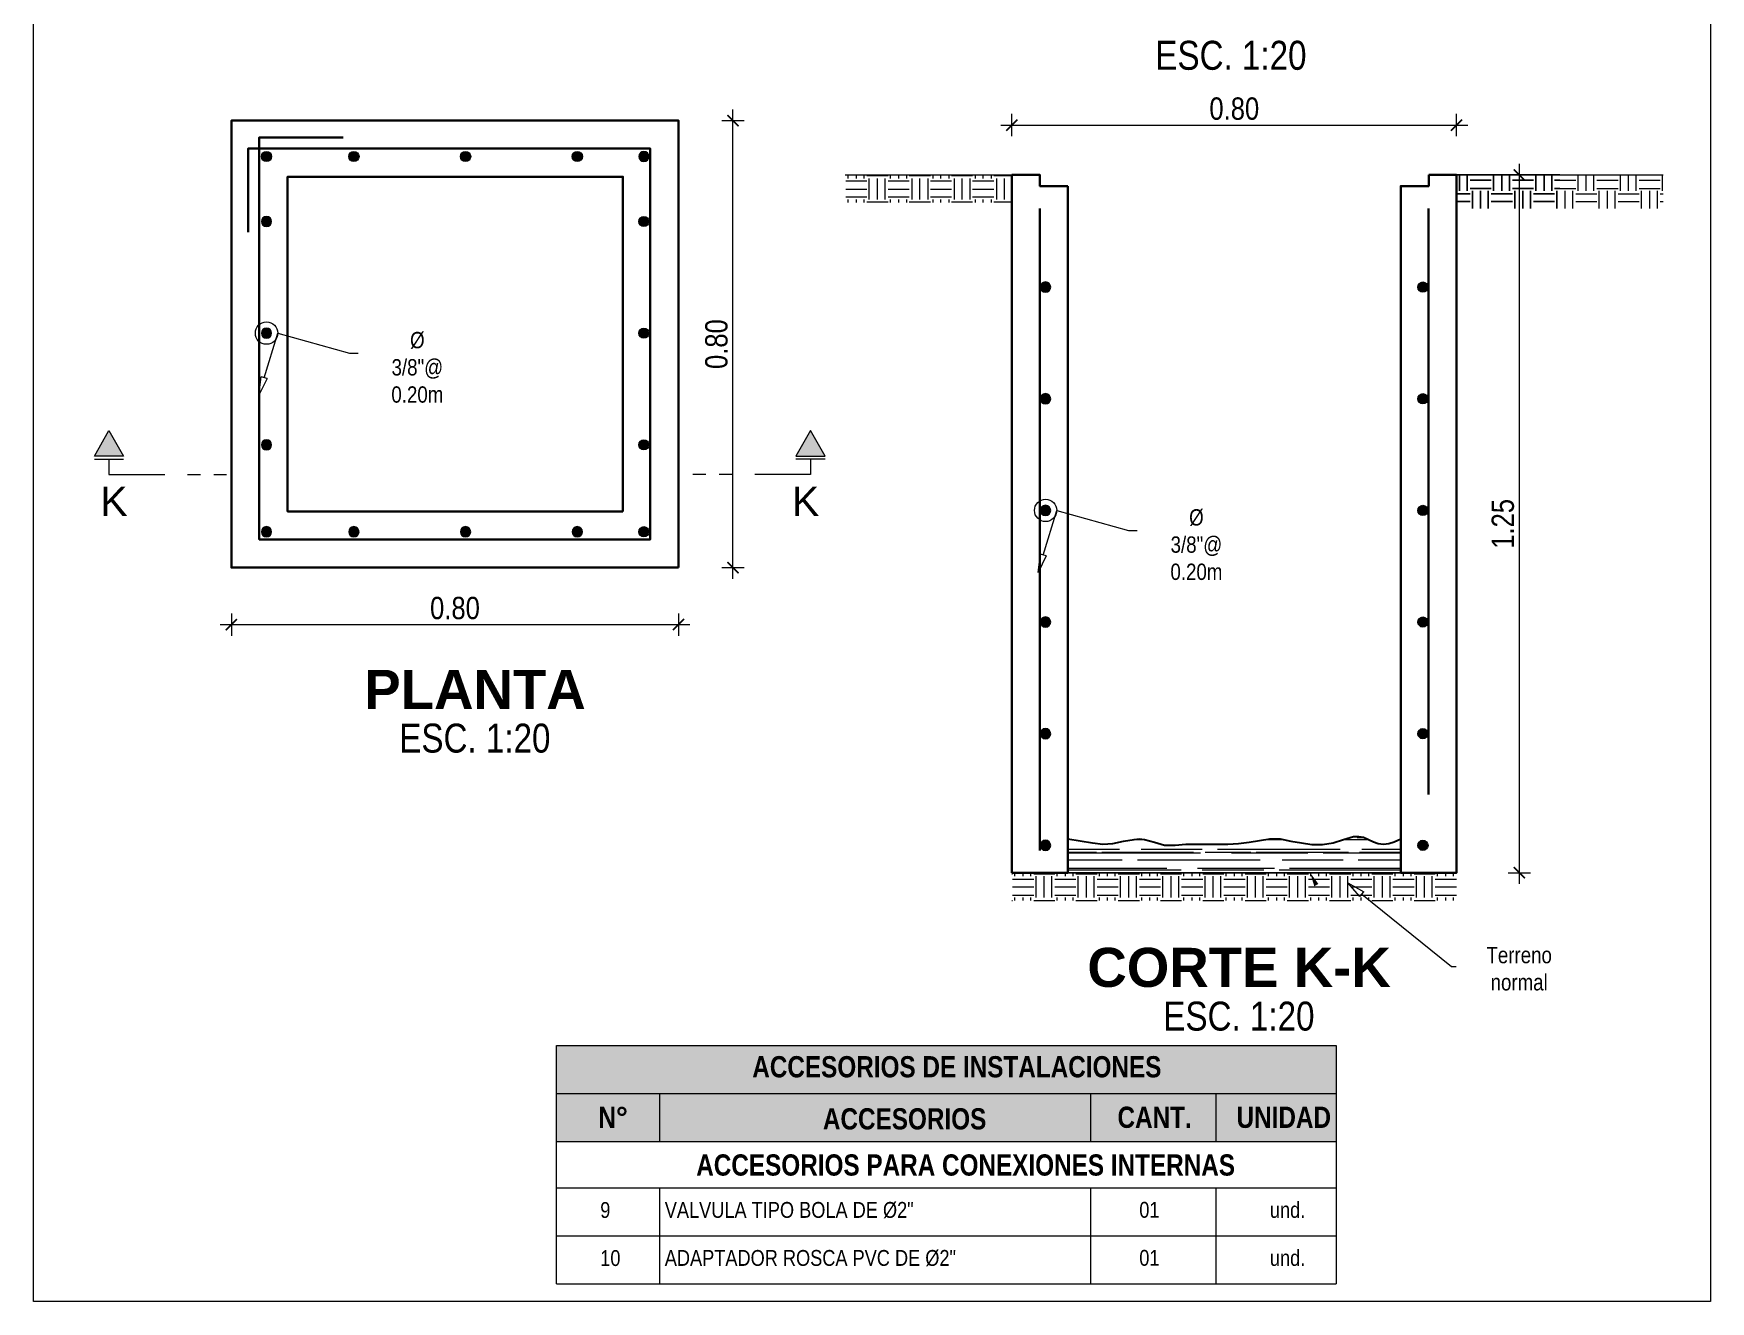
# Model space of a CAD drawing. Header units: metres. Extents: x 0 to 1843, y 1434 to 1492.
# Drawn here: x 1821.078 to 1824.081, y 1439.88 to 1442.151 of the extents above; entities that cross this region are included whole.
import ezdxf
from ezdxf import colors
from ezdxf.entities.mleader import LeaderData, LeaderLine
from ezdxf.enums import TextEntityAlignment as Align
from ezdxf.math import Vec2, Vec3

# ---------------------------------------------------------------- set-up
doc = ezdxf.new("R2010")
doc.units = ezdxf.units.M
doc.header["$LTSCALE"] = 0.005
doc.linetypes.add('ACAD_ISO04W100', pattern=[30.5, 24, -3, 0.5, -3])
for name, color, linetype, lineweight in [('-Acero', 152, 'Continuous', 9), ('-Acero techos', 252, 'Continuous', 13), ('-Acotado', 251, 'Continuous', 5), ('-Eje', 1, 'ACAD_ISO04W100', 9), ('-Textos', 7, 'Continuous', 20)]:
    doc.layers.add(name, color=color, linetype=linetype, lineweight=lineweight)
for name, color, linetype in [('A_50_CotasExter', 7, 'Continuous'), ('G-TEXTOS-TITULOS', 4, 'Continuous'), ('PDF_Fierro', 5, 'Continuous')]:
    doc.layers.add(name, color=color, linetype=linetype)
for name, color, linetype, true_color in [('PDF2_Geometry', 9, 'Continuous', 0x808080), ('PDF2_Solid Fills', 7, 'Continuous', 0xa500dd), ('PDF_Muro secundario', 7, 'Continuous', 0x545454)]:
    doc.layers.add(name, color=color, linetype=linetype, true_color=true_color)
doc.styles.add('-Arial', font='arial.ttf')
doc.styles.add('-Arial Narrow', font='ARIALN.TTF')
doc.styles.add('25-TITULO', font='arialbd.ttf', dxfattribs={"height": 0.1})
doc.dimstyles.new('Esc 1_20n', dxfattribs={"dimscale": 0.02, "dimtxt": 2, "dimasz": 1, "dimexe": 1, "dimexo": 1, "dimgap": 0.45, "dimtad": 1, "dimtoh": 1, "dimzin": 3, "dimdsep": 46, "dimtxsty": '-Arial Narrow', "dimblk": 'ARCHTICK', "dimcen": 1, "dimdle": 1, "dimclrd": 7, "dimclre": 7, "dimclrt": 7, "dimadec": 0, "dimazin": 0, "dimtfac": 1, "dimtix": 1, "dimtmove": 1, "dimatfit": 2, "dimldrblk": 'ARCHTICK', "dimfxl": 1, "dimfxlon": 1, "dimtolj": 2, "dimlwd": 5, "dimlwe": 5, "dimarcsym": 0})

# ---------------------------------------------------------------- blocks, each defined once
blk = doc.blocks.new('_ClosedBlank')
at = {"color": 0, "linetype": 'ByBlock', "lineweight": -2}
for p, q in [((-1, 0.167), (0, 0)), ((-1, 0.167), (-1, -0.167)), ((0, 0), (-1, -0.167))]:
    blk.add_line(p, q, dxfattribs=at)
blk = doc.blocks.new('wewwer')
at = {"layer": '-Acero'}
blk.add_hatch(color=256, dxfattribs=at).paths.add_polyline_path([(-0.0092, 0, -1), (0.0092, 0, -1)])
blk.add_circle((0, 0), 0.00915, dxfattribs=at)
blk = doc.blocks.new('_ArchTick')
at = {"color": 0, "linetype": 'ByBlock', "const_width": 0.15}
blk.add_lwpolyline([(-0.5, -0.5), (0.5, 0.5)], dxfattribs=at)
blk = doc.blocks.new('*D319')
at = {"layer": 'A_50_CotasExter', "color": 7, "lineweight": 5, "ltscale": 0.005, "transparency": 16777216}
for p, q in [((1821.4325, 1441.1127), (1821.4325, 1441.0727)), ((1822.2332, 1441.1127), (1822.2332, 1441.0727)), ((1821.4125, 1441.0927), (1822.2532, 1441.0927))]:
    blk.add_line(p, q, dxfattribs=at)
at = {"layer": 'Defpoints', "color": 0, "ltscale": 0.005, "transparency": 16777216}
for p in [(1821.4325, 1441.1947), (1822.2332, 1441.1947), (1822.2332, 1441.0927)]:
    blk.add_point(p, dxfattribs=at)
at = {"layer": 'A_50_CotasExter', "color": 7, "lineweight": 5, "ltscale": 0.005, "transparency": 16777216, "xscale": 0.02, "yscale": 0.02, "zscale": 0.02, "rotation": 180}
blk.add_blockref('_ArchTick', (1821.4325, 1441.0927), dxfattribs=at)
at = {"layer": 'A_50_CotasExter', "color": 7, "lineweight": 5, "ltscale": 0.005, "transparency": 16777216, "xscale": 0.02, "yscale": 0.02, "zscale": 0.02}
blk.add_blockref('_ArchTick', (1822.2332, 1441.0927), dxfattribs=at)
at = {"layer": 'A_50_CotasExter', "color": 7, "ltscale": 0.005, "transparency": 16777216, "insert": (1821.8329, 1441.1221), "char_height": 0.04, "attachment_point": 5, "style": '-Arial Narrow'}
blk.add_mtext('\\A2;0.80', dxfattribs=at)
blk = doc.blocks.new('*D320')
at = {"layer": 'A_50_CotasExter', "color": 7, "lineweight": 5, "ltscale": 0.005, "transparency": 16777216}
for p, q in [((1822.3306, 1441.1747), (1822.3306, 1442.0154)), ((1822.3106, 1441.9954), (1822.3506, 1441.9954)), ((1822.3106, 1441.1947), (1822.3506, 1441.1947))]:
    blk.add_line(p, q, dxfattribs=at)
at = {"layer": 'Defpoints', "color": 0, "ltscale": 0.005, "transparency": 16777216}
for p in [(1822.2332, 1441.9954), (1822.3306, 1441.9954), (1822.2332, 1441.1947)]:
    blk.add_point(p, dxfattribs=at)
at = {"layer": 'A_50_CotasExter', "color": 7, "lineweight": 5, "ltscale": 0.005, "transparency": 16777216, "xscale": 0.02, "yscale": 0.02, "zscale": 0.02}
for p, rotation in [((1822.3306, 1441.9954), 90), ((1822.3306, 1441.1947), 270)]:
    blk.add_blockref('_ArchTick', p, dxfattribs=dict(at, rotation=rotation))
at = {"layer": 'A_50_CotasExter', "color": 7, "ltscale": 0.005, "transparency": 16777216, "insert": (1822.3012, 1441.5951), "char_height": 0.04, "attachment_point": 5, "rotation": 90, "style": '-Arial Narrow'}
blk.add_mtext('\\A2;0.80', dxfattribs=at)
blk = doc.blocks.new('*D321')
at = {"layer": 'A_50_CotasExter', "color": 7, "lineweight": 5, "ltscale": 0.005, "transparency": 16777216}
for p, q in [((1822.8302, 1441.9673), (1822.8302, 1442.0073)), ((1823.6263, 1441.9673), (1823.6263, 1442.0073)), ((1822.8102, 1441.9873), (1823.6463, 1441.9873))]:
    blk.add_line(p, q, dxfattribs=at)
at = {"layer": 'Defpoints', "color": 0, "ltscale": 0.005, "transparency": 16777216}
for p in [(1823.6263, 1441.9873), (1822.8302, 1441.8981), (1823.6263, 1441.8981)]:
    blk.add_point(p, dxfattribs=at)
at = {"layer": 'A_50_CotasExter', "color": 7, "lineweight": 5, "ltscale": 0.005, "transparency": 16777216, "xscale": 0.02, "yscale": 0.02, "zscale": 0.02, "rotation": 180}
blk.add_blockref('_ArchTick', (1822.8302, 1441.9873), dxfattribs=at)
at = {"layer": 'A_50_CotasExter', "color": 7, "lineweight": 5, "ltscale": 0.005, "transparency": 16777216, "xscale": 0.02, "yscale": 0.02, "zscale": 0.02}
blk.add_blockref('_ArchTick', (1823.6263, 1441.9873), dxfattribs=at)
at = {"layer": 'A_50_CotasExter', "color": 7, "ltscale": 0.005, "transparency": 16777216, "insert": (1823.2283, 1442.0167), "char_height": 0.04, "attachment_point": 5, "style": '-Arial Narrow'}
blk.add_mtext('\\A2;0.80', dxfattribs=at)
blk = doc.blocks.new('*D322')
at = {"layer": 'A_50_CotasExter', "color": 7, "lineweight": 5, "ltscale": 0.005, "transparency": 16777216}
for p, q in [((1823.7387, 1440.6281), (1823.7387, 1441.9181)), ((1823.7187, 1441.8981), (1823.7587, 1441.8981)), ((1823.7187, 1440.6481), (1823.7587, 1440.6481))]:
    blk.add_line(p, q, dxfattribs=at)
at = {"layer": 'Defpoints', "color": 0, "ltscale": 0.005, "transparency": 16777216}
for p in [(1823.6263, 1441.8981), (1823.7387, 1441.8981), (1823.6263, 1440.6481)]:
    blk.add_point(p, dxfattribs=at)
at = {"layer": 'A_50_CotasExter', "color": 7, "lineweight": 5, "ltscale": 0.005, "transparency": 16777216, "xscale": 0.02, "yscale": 0.02, "zscale": 0.02}
for p, rotation in [((1823.7387, 1441.8981), 90), ((1823.7387, 1440.6481), 270)]:
    blk.add_blockref('_ArchTick', p, dxfattribs=dict(at, rotation=rotation))
at = {"layer": 'A_50_CotasExter', "color": 7, "ltscale": 0.005, "transparency": 16777216, "insert": (1823.7093, 1441.2731), "char_height": 0.04, "attachment_point": 5, "rotation": 90, "style": '-Arial Narrow'}
blk.add_mtext('\\A2;1.25', dxfattribs=at)
blk = doc.blocks.new('Corte Vertical 1_1000')
at = {"layer": '-Eje'}
blk.add_hatch(color=256, dxfattribs=at).paths.add_polyline_path([(13.34, -3.56), (9.86, -1.57), (9.86, -5.55)])
for p, q in [((9.44, -1.57), (9.44, -5.55)), ((9.44, -3.56), (7.34, -3.56))]:
    blk.add_line(p, q, dxfattribs=at)
blk.add_lwpolyline([(13.34, -3.56), (9.86, -5.55), (9.86, -1.57)], close=True, dxfattribs=at)
for points in [[(7.34, -3.56), (7.34, -16.05)], [(7.34, -14.25), (7.34, -16)], [(7.34, -17.81), (7.34, -19.56)]]:
    blk.add_lwpolyline(points, dxfattribs=at)
at = {"layer": '-Eje', "style": '-Arial'}
blk.add_attdef('A', text='', height=4, dxfattribs=at).set_placement((3.71, -4.24), align=Align.MIDDLE)

msp = doc.modelspace()

# ---------------------------------------------------------------- hatches: boundary and pattern name
at = {"layer": '-Textos'}
h = msp.add_hatch(color=144, dxfattribs=at)
h.dxf.hatch_style = 1
h.paths.add_polyline_path([(1823.41048, 1440.16685), (1823.41048, 1440.33892), (1822.01453, 1440.33892), (1822.01453, 1440.16685)])

# ---------------------------------------------------------------- linework, layer by layer
at = {"layer": '-Acero techos', "color": 18, "ltscale": 0.005, "true_color": 0x000000}
msp.add_lwpolyline([(1821.07833, 1444.44203), (1824.08088, 1444.44203), (1824.08088, 1439.88018), (1821.07833, 1439.88018)], close=True, dxfattribs=at)
at = {"layer": '-Acotado'}
for centre in [(1821.49552, 1441.61478), (1822.89046, 1441.29723)]:
    msp.add_circle(centre, 0.02, dxfattribs=at)
at = {"layer": '-Textos'}
for p, q in [((1822.01453, 1440.08364), (1822.01453, 1440.33892)), ((1822.01453, 1440.33892), (1823.41048, 1440.33892)), ((1823.41048, 1440.33892), (1823.41048, 1440.08364)), ((1822.01453, 1440.25289), (1823.41048, 1440.25289)), ((1822.19996, 1440.16685), (1822.19996, 1440.25289)), ((1822.97108, 1440.25289), (1822.97108, 1440.16685)), ((1823.19506, 1440.25289), (1823.19506, 1440.16685)), ((1822.01453, 1440.16685), (1823.41048, 1440.16685)), ((1822.01453, 1440.08364), (1823.41048, 1440.08364)), ((1822.01453, 1439.91157), (1822.01453, 1440.08364)), ((1822.19996, 1439.91157), (1822.19996, 1440.08364)), ((1822.97108, 1440.08364), (1822.97108, 1439.91157)), ((1823.19506, 1440.08364), (1823.19506, 1439.91157)), ((1823.41048, 1440.08364), (1823.41048, 1439.91157)), ((1822.01453, 1439.99761), (1823.41048, 1439.99761)), ((1822.01453, 1439.91157), (1823.41048, 1439.91157))]:
    msp.add_line(p, q, dxfattribs=at)
at = {"layer": 'PDF2_Geometry', "color": 34, "lineweight": 5, "true_color": 0x954a00}
for points in [[(1822.53174, 1441.89808), (1822.83023, 1441.89808)], [(1823.81132, 1441.89808), (1823.62633, 1441.89808), (1823.9963, 1441.89808)]]:
    msp.add_lwpolyline(points, dxfattribs=at)
at = {"layer": 'PDF2_Geometry', "lineweight": 5}
for points in [[(1822.53279, 1441.88757), (1822.57062, 1441.88757)], [(1822.53699, 1441.89177), (1822.53699, 1441.89808)], [(1822.55171, 1441.89177), (1822.55171, 1441.89808)], [(1822.56537, 1441.89177), (1822.56537, 1441.89808)], [(1822.57062, 1441.89703), (1822.60846, 1441.89703)], [(1822.57483, 1441.85393), (1822.57483, 1441.89177)], [(1822.58954, 1441.85393), (1822.58954, 1441.89177)], [(1822.60321, 1441.85393), (1822.60321, 1441.89177)], [(1822.60846, 1441.88757), (1822.6463, 1441.88757)], [(1822.61267, 1441.89177), (1822.61267, 1441.89808)], [(1822.62738, 1441.89177), (1822.62738, 1441.89808)], [(1822.6421, 1441.89177), (1822.6421, 1441.89808)], [(1822.6463, 1441.89703), (1822.68414, 1441.89703)], [(1822.65156, 1441.85393), (1822.65156, 1441.89177)], [(1822.66522, 1441.85393), (1822.66522, 1441.89177)], [(1822.67993, 1441.85393), (1822.67993, 1441.89177)], [(1822.68414, 1441.88757), (1822.72198, 1441.88757)], [(1822.68939, 1441.89177), (1822.68939, 1441.89808)], [(1822.70306, 1441.89177), (1822.70306, 1441.89808)], [(1822.71777, 1441.89177), (1822.71777, 1441.89808)], [(1822.72198, 1441.89703), (1822.75981, 1441.89703)], [(1822.72723, 1441.85393), (1822.72723, 1441.89177)], [(1822.74089, 1441.85393), (1822.74089, 1441.89177)], [(1822.75561, 1441.85393), (1822.75561, 1441.89177)], [(1822.75981, 1441.88757), (1822.79765, 1441.88757)], [(1822.76507, 1441.89177), (1822.76507, 1441.89808)], [(1822.77873, 1441.89177), (1822.77873, 1441.89808)], [(1822.79345, 1441.89177), (1822.79345, 1441.89808)], [(1822.79765, 1441.89703), (1822.83023, 1441.89703)], [(1822.80291, 1441.85393), (1822.80291, 1441.89177)], [(1822.81657, 1441.85393), (1822.81657, 1441.89177)], [(1823.81132, 1441.88862), (1823.80186, 1441.88862), (1823.83969, 1441.88862)], [(1823.8439, 1441.8697), (1823.8439, 1441.89808)], [(1823.85861, 1441.8697), (1823.85861, 1441.89808)], [(1823.87228, 1441.8697), (1823.87228, 1441.89808)], [(1823.87753, 1441.88862), (1823.91537, 1441.88862)], [(1823.91957, 1441.8697), (1823.91957, 1441.89808)], [(1823.93429, 1441.8697), (1823.93429, 1441.89808)], [(1823.94795, 1441.8697), (1823.94795, 1441.89808)], [(1823.95321, 1441.88862), (1823.99105, 1441.88862)], [(1823.99525, 1441.8697), (1823.99525, 1441.89808)], [(1822.53279, 1441.87285), (1822.57062, 1441.87285)], [(1822.53279, 1441.85919), (1822.57062, 1441.85919)], [(1822.60846, 1441.87285), (1822.6463, 1441.87285)], [(1822.60846, 1441.85919), (1822.6463, 1441.85919)], [(1822.68414, 1441.87285), (1822.72198, 1441.87285)], [(1822.68414, 1441.85919), (1822.72198, 1441.85919)], [(1822.75981, 1441.87285), (1822.79765, 1441.87285)], [(1822.75981, 1441.85919), (1822.79765, 1441.85919)], [(1823.81132, 1441.8739), (1823.80186, 1441.8739), (1823.83969, 1441.8739)], [(1823.82077, 1441.83817), (1823.82077, 1441.8697)], [(1823.83444, 1441.83817), (1823.83444, 1441.8697)], [(1823.83969, 1441.86444), (1823.87753, 1441.86444)], [(1823.87753, 1441.8739), (1823.91537, 1441.8739)], [(1823.88174, 1441.83817), (1823.88174, 1441.8697)], [(1823.89645, 1441.83817), (1823.89645, 1441.8697)], [(1823.91011, 1441.83817), (1823.91011, 1441.8697)], [(1823.91537, 1441.86444), (1823.95321, 1441.86444)], [(1823.95321, 1441.8739), (1823.99105, 1441.8739)], [(1823.95741, 1441.83817), (1823.95741, 1441.8697)], [(1823.97213, 1441.83817), (1823.97213, 1441.8697)], [(1823.98579, 1441.83817), (1823.98579, 1441.8697)], [(1823.99105, 1441.86444), (1823.9963, 1441.86444)], [(1822.53699, 1441.84868), (1822.53699, 1441.85393)], [(1822.55171, 1441.84868), (1822.55171, 1441.85393)], [(1822.56537, 1441.84868), (1822.56537, 1441.85393)], [(1822.57062, 1441.84973), (1822.60846, 1441.84973)], [(1822.61267, 1441.84868), (1822.61267, 1441.85393)], [(1822.62738, 1441.84868), (1822.62738, 1441.85393)], [(1822.6421, 1441.84868), (1822.6421, 1441.85393)], [(1822.6463, 1441.84973), (1822.68414, 1441.84973)], [(1822.68939, 1441.84868), (1822.68939, 1441.85393)], [(1822.70306, 1441.84868), (1822.70306, 1441.85393)], [(1822.71777, 1441.84868), (1822.71777, 1441.85393)], [(1822.72198, 1441.84973), (1822.75981, 1441.84973)], [(1822.76507, 1441.84868), (1822.76507, 1441.85393)], [(1822.77873, 1441.84868), (1822.77873, 1441.85393)], [(1822.79345, 1441.84868), (1822.79345, 1441.85393)], [(1822.79765, 1441.84973), (1822.83023, 1441.84973)], [(1823.83969, 1441.85078), (1823.87753, 1441.85078)], [(1823.91537, 1441.85078), (1823.95321, 1441.85078)], [(1823.99105, 1441.85078), (1823.9963, 1441.85078)], [(1822.83023, 1440.64597), (1822.83129, 1440.64597)], [(1822.83129, 1440.63652), (1822.86912, 1440.63652)], [(1822.83549, 1440.64177), (1822.83549, 1440.64808)], [(1822.8502, 1440.64177), (1822.8502, 1440.64808)], [(1822.86387, 1440.64177), (1822.86387, 1440.64808)], [(1822.86912, 1440.64597), (1822.90696, 1440.64597)], [(1822.87333, 1440.60393), (1822.87333, 1440.64177)], [(1822.88804, 1440.60393), (1822.88804, 1440.64177)], [(1822.90171, 1440.60393), (1822.90171, 1440.64177)], [(1822.90696, 1440.63652), (1822.9448, 1440.63652)], [(1822.91117, 1440.64177), (1822.91117, 1440.64808)], [(1822.92588, 1440.64177), (1822.92588, 1440.64808)], [(1822.93954, 1440.64177), (1822.93954, 1440.64808)], [(1822.9448, 1440.64597), (1822.98264, 1440.64597)], [(1822.949, 1440.60393), (1822.949, 1440.64177)], [(1822.96372, 1440.60393), (1822.96372, 1440.64177)], [(1822.97738, 1440.60393), (1822.97738, 1440.64177)], [(1822.98264, 1440.63652), (1823.02047, 1440.63652)], [(1822.98684, 1440.64177), (1822.98684, 1440.64808)], [(1823.00156, 1440.64177), (1823.00156, 1440.64808)], [(1823.01522, 1440.64177), (1823.01522, 1440.64808)], [(1823.02047, 1440.64597), (1823.05831, 1440.64597)], [(1823.02468, 1440.60393), (1823.02468, 1440.64177)], [(1823.03939, 1440.60393), (1823.03939, 1440.64177)], [(1823.05306, 1440.60393), (1823.05306, 1440.64177)], [(1823.05831, 1440.63652), (1823.09615, 1440.63652)], [(1823.06252, 1440.64177), (1823.06252, 1440.64808)], [(1823.07723, 1440.64177), (1823.07723, 1440.64808)], [(1823.09089, 1440.64177), (1823.09089, 1440.64808)], [(1823.09615, 1440.64597), (1823.13399, 1440.64597)], [(1823.10035, 1440.60393), (1823.10035, 1440.64177)], [(1823.11507, 1440.60393), (1823.11507, 1440.64177)], [(1823.12873, 1440.60393), (1823.12873, 1440.64177)], [(1823.13399, 1440.63652), (1823.17183, 1440.63652)], [(1823.13819, 1440.64177), (1823.13819, 1440.64808)], [(1823.15291, 1440.64177), (1823.15291, 1440.64808)], [(1823.16657, 1440.64177), (1823.16657, 1440.64808)], [(1823.17183, 1440.64597), (1823.20966, 1440.64597)], [(1823.17603, 1440.60393), (1823.17603, 1440.64177)], [(1823.19074, 1440.60393), (1823.19074, 1440.64177)], [(1823.20441, 1440.60393), (1823.20441, 1440.64177)], [(1823.20966, 1440.63652), (1823.2475, 1440.63652)], [(1823.21387, 1440.64177), (1823.21387, 1440.64808)], [(1823.22858, 1440.64177), (1823.22858, 1440.64808)], [(1823.24225, 1440.64177), (1823.24225, 1440.64808)], [(1823.2475, 1440.64597), (1823.28534, 1440.64597)], [(1823.25171, 1440.60393), (1823.25171, 1440.64177)], [(1823.26642, 1440.60393), (1823.26642, 1440.64177)], [(1823.28008, 1440.60393), (1823.28008, 1440.64177)], [(1823.28534, 1440.63652), (1823.32318, 1440.63652)], [(1823.28954, 1440.64177), (1823.28954, 1440.64808)], [(1823.30426, 1440.64177), (1823.30426, 1440.64808)], [(1823.31792, 1440.64177), (1823.31792, 1440.64808)], [(1823.32318, 1440.64597), (1823.36102, 1440.64597)], [(1823.32738, 1440.60393), (1823.32738, 1440.64177)], [(1823.3421, 1440.60393), (1823.3421, 1440.64177)], [(1823.35576, 1440.60393), (1823.35576, 1440.64177)], [(1823.36102, 1440.63652), (1823.39885, 1440.63652)], [(1823.36522, 1440.64177), (1823.36522, 1440.64808)], [(1823.37993, 1440.64177), (1823.37993, 1440.64808)], [(1823.3936, 1440.64177), (1823.3936, 1440.64808)], [(1823.39885, 1440.64597), (1823.43669, 1440.64597)], [(1823.40306, 1440.60393), (1823.40306, 1440.64177)], [(1823.41777, 1440.60393), (1823.41777, 1440.64177)], [(1823.43144, 1440.60393), (1823.43144, 1440.64177)], [(1823.43669, 1440.63652), (1823.47453, 1440.63652)], [(1823.44089, 1440.64177), (1823.44089, 1440.64808)], [(1823.45561, 1440.64177), (1823.45561, 1440.64808)], [(1823.46927, 1440.64177), (1823.46927, 1440.64808)], [(1823.47453, 1440.64597), (1823.51237, 1440.64597)], [(1823.47873, 1440.60393), (1823.47873, 1440.64177)], [(1823.49345, 1440.60393), (1823.49345, 1440.64177)], [(1823.50711, 1440.60393), (1823.50711, 1440.64177)], [(1823.51237, 1440.63652), (1823.5502, 1440.63652)], [(1823.51657, 1440.64177), (1823.51657, 1440.64808)], [(1823.53129, 1440.64177), (1823.53129, 1440.64808)], [(1823.54495, 1440.64177), (1823.54495, 1440.64808)], [(1823.5502, 1440.64597), (1823.58804, 1440.64597)], [(1823.55441, 1440.60393), (1823.55441, 1440.64177)], [(1823.56912, 1440.60393), (1823.56912, 1440.64177)], [(1823.58279, 1440.60393), (1823.58279, 1440.64177)], [(1823.58804, 1440.63652), (1823.62588, 1440.63652)], [(1823.59225, 1440.64177), (1823.59225, 1440.64808)], [(1823.60696, 1440.64177), (1823.60696, 1440.64808)], [(1823.62062, 1440.64177), (1823.62062, 1440.64808)], [(1822.83023, 1440.59868), (1822.83129, 1440.59868)], [(1822.83129, 1440.62285), (1822.86912, 1440.62285)], [(1822.83129, 1440.60814), (1822.86912, 1440.60814)], [(1822.83549, 1440.59868), (1822.83549, 1440.60393)], [(1822.8502, 1440.59868), (1822.8502, 1440.60393)], [(1822.86387, 1440.59868), (1822.86387, 1440.60393)], [(1822.86912, 1440.59868), (1822.90696, 1440.59868)], [(1822.90696, 1440.62285), (1822.9448, 1440.62285)], [(1822.90696, 1440.60814), (1822.9448, 1440.60814)], [(1822.91117, 1440.59868), (1822.91117, 1440.60393)], [(1822.92588, 1440.59868), (1822.92588, 1440.60393)], [(1822.93954, 1440.59868), (1822.93954, 1440.60393)], [(1822.9448, 1440.59868), (1822.98264, 1440.59868)], [(1822.98264, 1440.62285), (1823.02047, 1440.62285)], [(1822.98264, 1440.60814), (1823.02047, 1440.60814)], [(1822.98684, 1440.59868), (1822.98684, 1440.60393)], [(1823.00156, 1440.59868), (1823.00156, 1440.60393)], [(1823.01522, 1440.59868), (1823.01522, 1440.60393)], [(1823.02047, 1440.59868), (1823.05831, 1440.59868)], [(1823.05831, 1440.62285), (1823.09615, 1440.62285)], [(1823.05831, 1440.60814), (1823.09615, 1440.60814)], [(1823.06252, 1440.59868), (1823.06252, 1440.60393)], [(1823.07723, 1440.59868), (1823.07723, 1440.60393)], [(1823.09089, 1440.59868), (1823.09089, 1440.60393)], [(1823.09615, 1440.59868), (1823.13399, 1440.59868)], [(1823.13399, 1440.62285), (1823.17183, 1440.62285)], [(1823.13399, 1440.60814), (1823.17183, 1440.60814)], [(1823.13819, 1440.59868), (1823.13819, 1440.60393)], [(1823.15291, 1440.59868), (1823.15291, 1440.60393)], [(1823.16657, 1440.59868), (1823.16657, 1440.60393)], [(1823.17183, 1440.59868), (1823.20966, 1440.59868)], [(1823.20966, 1440.62285), (1823.2475, 1440.62285)], [(1823.20966, 1440.60814), (1823.2475, 1440.60814)], [(1823.21387, 1440.59868), (1823.21387, 1440.60393)], [(1823.22858, 1440.59868), (1823.22858, 1440.60393)], [(1823.24225, 1440.59868), (1823.24225, 1440.60393)], [(1823.2475, 1440.59868), (1823.28534, 1440.59868)], [(1823.28534, 1440.62285), (1823.32318, 1440.62285)], [(1823.28534, 1440.60814), (1823.32318, 1440.60814)], [(1823.28954, 1440.59868), (1823.28954, 1440.60393)], [(1823.30426, 1440.59868), (1823.30426, 1440.60393)], [(1823.31792, 1440.59868), (1823.31792, 1440.60393)], [(1823.32318, 1440.59868), (1823.36102, 1440.59868)], [(1823.36102, 1440.62285), (1823.39885, 1440.62285)], [(1823.36102, 1440.60814), (1823.39885, 1440.60814)], [(1823.36522, 1440.59868), (1823.36522, 1440.60393)], [(1823.37993, 1440.59868), (1823.37993, 1440.60393)], [(1823.3936, 1440.59868), (1823.3936, 1440.60393)], [(1823.39885, 1440.59868), (1823.43669, 1440.59868)], [(1823.43669, 1440.62285), (1823.47453, 1440.62285)], [(1823.43669, 1440.60814), (1823.47453, 1440.60814)], [(1823.44089, 1440.59868), (1823.44089, 1440.60393)], [(1823.45561, 1440.59868), (1823.45561, 1440.60393)], [(1823.46927, 1440.59868), (1823.46927, 1440.60393)], [(1823.47453, 1440.59868), (1823.51237, 1440.59868)], [(1823.51237, 1440.62285), (1823.5502, 1440.62285)], [(1823.51237, 1440.60814), (1823.5502, 1440.60814)], [(1823.51657, 1440.59868), (1823.51657, 1440.60393)], [(1823.53129, 1440.59868), (1823.53129, 1440.60393)], [(1823.54495, 1440.59868), (1823.54495, 1440.60393)], [(1823.5502, 1440.59868), (1823.58804, 1440.59868)], [(1823.58804, 1440.62285), (1823.62588, 1440.62285)], [(1823.58804, 1440.60814), (1823.62588, 1440.60814)], [(1823.59225, 1440.59868), (1823.59225, 1440.60393)], [(1823.60696, 1440.59868), (1823.60696, 1440.60393)], [(1823.62062, 1440.59868), (1823.62062, 1440.60393)]]:
    msp.add_lwpolyline(points, dxfattribs=at)
for points in [[(1823.63159, 1441.89808), (1823.63159, 1441.8697)], [(1823.64525, 1441.89808), (1823.64525, 1441.8697)], [(1823.68834, 1441.88862), (1823.6505, 1441.88862)], [(1823.69255, 1441.89808), (1823.69255, 1441.8697)], [(1823.70726, 1441.89808), (1823.70726, 1441.8697)], [(1823.72093, 1441.89808), (1823.72093, 1441.8697)], [(1823.76402, 1441.88862), (1823.72618, 1441.88862)], [(1823.76822, 1441.89808), (1823.76822, 1441.8697)], [(1823.78294, 1441.89808), (1823.78294, 1441.8697)], [(1823.7966, 1441.89808), (1823.7966, 1441.8697)], [(1823.6505, 1441.86444), (1823.62633, 1441.86444)], [(1823.68834, 1441.8739), (1823.6505, 1441.8739)], [(1823.65471, 1441.8697), (1823.65471, 1441.83817)], [(1823.66942, 1441.8697), (1823.66942, 1441.83817)], [(1823.68309, 1441.8697), (1823.68309, 1441.83817)], [(1823.72618, 1441.86444), (1823.68834, 1441.86444)], [(1823.76402, 1441.8739), (1823.72618, 1441.8739)], [(1823.73038, 1441.8697), (1823.73038, 1441.83817)], [(1823.7451, 1441.8697), (1823.7451, 1441.83817)], [(1823.75876, 1441.8697), (1823.75876, 1441.83817)], [(1823.80186, 1441.86444), (1823.76402, 1441.86444)], [(1823.80606, 1441.8697), (1823.80606, 1441.83817)], [(1823.6505, 1441.85078), (1823.62633, 1441.85078)], [(1823.72618, 1441.85078), (1823.68834, 1441.85078)], [(1823.80186, 1441.85078), (1823.76402, 1441.85078)]]:
    msp.add_lwpolyline(points, close=True, dxfattribs=at)
at = {"layer": 'PDF2_Geometry', "color": 113, "lineweight": 25, "true_color": 0x6edda5}
msp.add_lwpolyline([(1822.93023, 1440.70901), (1822.97423, 1440.70168), (1822.99315, 1440.69958), (1823.01102, 1440.70063), (1823.02993, 1440.70483), (1823.04885, 1440.70799), (1823.05831, 1440.70904), (1823.06777, 1440.70799), (1823.08564, 1440.70273), (1823.10351, 1440.69748), (1823.12243, 1440.69748), (1823.14135, 1440.69958), (1823.17918, 1440.69958), (1823.21702, 1440.69958), (1823.23594, 1440.70063), (1823.25486, 1440.70273), (1823.29165, 1440.70904), (1823.31056, 1440.70904), (1823.32948, 1440.70483), (1823.3484, 1440.70168), (1823.36732, 1440.69853), (1823.38624, 1440.69853), (1823.40516, 1440.70168), (1823.42408, 1440.70799), (1823.44195, 1440.71324), (1823.45141, 1440.71324), (1823.45981, 1440.71219), (1823.47768, 1440.70378), (1823.48609, 1440.70063), (1823.49555, 1440.69958), (1823.50501, 1440.70063), (1823.51447, 1440.70378), (1823.52633, 1440.70867)], dxfattribs=at)
at = {"layer": 'PDF2_Geometry', "color": 113, "lineweight": 18, "true_color": 0x6edda5}
for points in [[(1822.93023, 1440.69012), (1823.02258, 1440.69012)], [(1823.04885, 1440.70799), (1823.06672, 1440.70799)], [(1823.06147, 1440.69012), (1823.17077, 1440.69012)], [(1823.1981, 1440.69012), (1823.41777, 1440.69012)], [(1823.28219, 1440.70799), (1823.31372, 1440.70799)], [(1823.42513, 1440.70799), (1823.46717, 1440.70799)], [(1823.44825, 1440.71114), (1823.46192, 1440.71114)], [(1823.45666, 1440.69012), (1823.52633, 1440.69012)], [(1823.52603, 1440.70799), (1823.52633, 1440.70799)], [(1822.93023, 1440.68486), (1822.98159, 1440.68486)], [(1822.93023, 1440.68381), (1823.16762, 1440.68381)], [(1822.93023, 1440.6712), (1823.02783, 1440.6712)], [(1822.93023, 1440.65649), (1823.10771, 1440.65649)], [(1822.99105, 1440.68486), (1823.15501, 1440.68486)], [(1823.05516, 1440.6712), (1823.27483, 1440.6712)], [(1823.16237, 1440.65649), (1823.30005, 1440.65649)], [(1823.17603, 1440.68486), (1823.25801, 1440.68486)], [(1823.22333, 1440.68381), (1823.35996, 1440.68381)], [(1823.26747, 1440.68486), (1823.43249, 1440.68486)], [(1823.31372, 1440.6712), (1823.42303, 1440.6712)], [(1823.32738, 1440.65649), (1823.52633, 1440.65649)], [(1823.38729, 1440.68381), (1823.52633, 1440.68381)], [(1823.45035, 1440.6712), (1823.52633, 1440.6712)], [(1823.45246, 1440.68486), (1823.52633, 1440.68486)], [(1822.93023, 1440.65333), (1823.13294, 1440.65333)], [(1822.95531, 1440.64808), (1823.00891, 1440.64808)], [(1823.01837, 1440.64808), (1823.18339, 1440.64808)], [(1823.17077, 1440.65333), (1823.28114, 1440.65333)], [(1823.20336, 1440.64808), (1823.28534, 1440.64808)], [(1823.2948, 1440.64808), (1823.45981, 1440.64808)], [(1823.30846, 1440.65333), (1823.52633, 1440.65333)], [(1823.47978, 1440.64808), (1823.55126, 1440.64808)]]:
    msp.add_lwpolyline(points, dxfattribs=at)
at = {"layer": 'PDF2_Geometry', "color": 34, "lineweight": 5, "true_color": 0x954a00}
msp.add_lwpolyline([(1823.62633, 1440.64808), (1822.83023, 1440.64808)], close=True, dxfattribs=at)
at = {"layer": 'PDF2_Solid Fills', "color": 254, "true_color": 0xdbdbdb, "transparency": 33554559}
msp.add_solid([(1823.37153, 1440.6239), (1823.36417, 1440.64808), (1823.37888, 1440.62811)], dxfattribs=at)
at = {"layer": 'PDF_Fierro', "color": 175, "lineweight": 30, "true_color": 0x4554a5}
for points in [[(1821.46254, 1441.79539), (1821.46254, 1441.94539), (1822.18254, 1441.94539), (1822.18254, 1441.24539), (1821.48254, 1441.24539), (1821.48254, 1441.96539), (1821.63254, 1441.96539)], [(1822.88036, 1441.83811), (1822.88036, 1440.68808)], [(1823.57621, 1441.83811), (1823.57621, 1440.78808)]]:
    msp.add_lwpolyline(points, dxfattribs=at)
at = {"layer": 'PDF_Muro secundario', "color": 18, "lineweight": 30, "true_color": 0x000000}
for points in [[(1822.2332, 1441.19474), (1822.2332, 1441.99539), (1821.43254, 1441.99539), (1821.43254, 1441.19474)], [(1822.13365, 1441.29535), (1822.13365, 1441.89478), (1821.53316, 1441.89478), (1821.53316, 1441.29535)], [(1823.57633, 1441.89808), (1823.62633, 1441.89808), (1823.62633, 1440.64808), (1823.52633, 1440.64808), (1823.52633, 1441.87811), (1823.57633, 1441.87811)]]:
    msp.add_lwpolyline(points, close=True, dxfattribs=at)
for points in [[(1822.83023, 1441.48291), (1822.83023, 1441.89808), (1822.88023, 1441.89808), (1822.88023, 1441.87811), (1822.93023, 1441.87811)], [(1822.93023, 1441.87811), (1822.93023, 1440.64808), (1822.83023, 1440.64808), (1822.83023, 1441.48291)]]:
    msp.add_lwpolyline(points, dxfattribs=at)

# ---------------------------------------------------------------- block references
at = {"layer": '-Acero techos', "color": 18, "true_color": 0x000000}
for p in [(1821.49552, 1441.93114), (1821.65193, 1441.93114), (1821.85193, 1441.93114), (1822.05193, 1441.93114)]:
    msp.add_blockref('wewwer', p, dxfattribs=at)
at = {"layer": '-Acero techos', "color": 18, "true_color": 0x000000, "xscale": -1}
msp.add_blockref('wewwer', (1822.17128, 1441.93114), dxfattribs=at)
for p, rotation in [((1821.49552, 1441.81478), 270), ((1822.89046, 1441.69723), 180), ((1821.49552, 1441.61478), 270), ((1822.89046, 1441.49723), 180), ((1821.49552, 1441.41478), 270), ((1822.89046, 1441.29723), 180), ((1821.49552, 1441.25899), 180), ((1821.65193, 1441.25899), 180), ((1821.85193, 1441.25899), 180), ((1822.05193, 1441.25899), 180), ((1822.89046, 1441.09723), 180), ((1822.89046, 1440.89723), 180), ((1822.89046, 1440.69723), 180)]:
    msp.add_blockref('wewwer', p, dxfattribs=dict(at, rotation=rotation))
at = {"layer": '-Acero techos', "color": 18, "true_color": 0x000000}
for p, rotation in [((1822.17128, 1441.81478), 90.00000000000001), ((1823.5661, 1441.69723), 180), ((1822.17128, 1441.61478), 90.00000000000001), ((1823.5661, 1441.49723), 180), ((1822.17128, 1441.41478), 90.00000000000001), ((1823.5661, 1441.29723), 180), ((1822.17128, 1441.25899), 180), ((1823.5661, 1441.09723), 180), ((1823.5661, 1440.89723), 180), ((1823.5661, 1440.69723), 180)]:
    msp.add_blockref('wewwer', p, dxfattribs=dict(at, rotation=rotation))
at = {"layer": '-Eje'}
ref = msp.add_blockref('Corte Vertical 1_1000', (1821.16658, 1441.2647), dxfattribs=dict(at, xscale=0.01315928236170713, yscale=0.01315928236170713, zscale=0.01315928236170713, rotation=90))
ref.add_attrib('A', 'K', dxfattribs={"height": 0.05264, "style": '-Arial'}).set_placement((1821.22234, 1441.31356), align=Align.MIDDLE)
ref = msp.add_blockref('Corte Vertical 1_1000', (1822.51648, 1441.2647), dxfattribs=dict(at, xscale=-0.01315928236170713, yscale=0.01315928236170713, zscale=0.01315928236170713, rotation=270))
ref.add_attrib('A', 'K', dxfattribs={"height": 0.05264, "style": '-Arial'}).set_placement((1822.46071, 1441.31356), align=Align.MIDDLE)

# ---------------------------------------------------------------- texts
at = {"layer": '-Textos', "style": '-Arial Narrow'}
for p in [(1823.22228, 1442.11245), (1821.86853, 1440.88934), (1823.23658, 1440.39137)]:
    msp.add_text('ESC. 1:20', height=0.051855, dxfattribs=at).set_placement(p, align=Align.MIDDLE_CENTER)
for s, insert, char_height, width, attachment_point in [('\\pxqc;{\\fArial Narrow|b1|i0|c0|p34;ACCESORIOS DE INSTALACIONES}', (1822.73152, 1440.3004), 0.0379965, 0.7931695, 5), ('\\pxqc;{\\fArial Narrow|b1|i0|c0|p34;N°}', (1822.11609, 1440.20987), 0.0379965, 0.2882856, 5), ('\\pxqc;{\\fArial Narrow|b1|i0|c0|p34;ACCESORIOS}', (1822.63802, 1440.20707), 0.0379965, 0.2882856, 5), ('\\pxqc;{\\fArial Narrow|b1|i0|c0|p34;CANT.}', (1823.08566, 1440.20987), 0.0379965, 0.2882856, 5), ('\\pxqc;{\\fArial Narrow|b1|i0|c0|p34;UNIDAD}', (1823.31689, 1440.20987), 0.0379965, 0.2882856, 5), ('\\pxqc;{\\fArial Narrow|b1|i0|c0|p34;ACCESORIOS PARA CONEXIONES INTERNAS}', (1822.74726, 1440.1244), 0.0379965, 1.1024001, 5), ('9', (1822.09305, 1440.05822), 0.02841, 0.0633275, 1), ('VALVULA TIPO BOLA DE {\\A1;Ø2"}', (1822.20859, 1440.05841), 0.0284086, 0.5964527, 1), ('01', (1823.05821, 1440.05858), 0.028409, 0.036041, 1), ('und.', (1823.29204, 1440.05841), 0.028409, 0.036041, 1), ('10', (1822.09305, 1439.97219), 0.028409, 0.0633275, 1), ('ADAPTADOR ROSCA PVC DE {\\A1;Ø2"}', (1822.20859, 1439.97238), 0.0284086, 0.5964527, 1), ('01', (1823.05821, 1439.97255), 0.028409, 0.036041, 1), ('und.', (1823.29204, 1439.97238), 0.028409, 0.036041, 1)]:
    msp.add_mtext(s, dxfattribs=dict(at, insert=insert, char_height=char_height, width=width, attachment_point=attachment_point))
at = {"layer": 'G-TEXTOS-TITULOS', "color": 219, "true_color": 0x642165, "style": '25-TITULO'}
for s, p in [('PLANTA', (1821.86878, 1440.97663)), ('CORTE K-K', (1823.23682, 1440.47866))]:
    msp.add_text(s, height=0.07, dxfattribs=at).set_placement(p, align=Align.MIDDLE_CENTER)

# ---------------------------------------------------------------- dimensions: what is measured, and where the dimension line sits
at = {"layer": 'A_50_CotasExter', "color": 18, "ltscale": 0.005, "true_color": 0x000000}
for p1, p2, distance, picture, middle in [((1822.83023, 1441.89808), (1823.62633, 1441.89808), 0.08924, '*D321', (1823.22828, 1442.01674)), ((1822.2332, 1441.19474), (1822.2332, 1441.99539), -0.0974, '*D320', (1822.30118, 1441.59506)), ((1823.62633, 1440.64808), (1823.62633, 1441.89808), -0.11238, '*D322', (1823.70929, 1441.27308)), ((1821.43254, 1441.19474), (1822.2332, 1441.19474), -0.10203, '*D319', (1821.83287, 1441.12212))]:
    dim = msp.add_aligned_dim(p1=p1, p2=p2, distance=distance, dimstyle='Esc 1_20n', dxfattribs=at)
    dim.commit()
    dim.dimension.update_dxf_attribs({"geometry": picture, "text_midpoint": middle})

# ---------------------------------------------------------------- leaders
at = {"layer": '-Acotado'}
ml = msp.add_multileader_mtext('Standard', dxfattribs=at)
ml.set_content('Ø 3/8"@ 0.20m', color=7, style='-Arial Narrow')
ml.set_leader_properties(color=7, linetype='Continuous', lineweight=0)
ml.set_arrow_properties(name='CLOSEDBLANK')
ml.build(insert=Vec2(0, 0))
ml.multileader.update_dxf_attribs({"has_dogleg": 0, "text_left_attachment_type": 6, "text_right_attachment_type": 6, "dogleg_length": 0, "arrow_head_size": 0.03248, "scale": 0.025})
ctx = ml.context
ctx.base_point, ctx.scale, ctx.char_height, ctx.arrow_head_size, ctx.landing_gap_size, ctx.plane_origin = Vec3(1821.64411, 1441.57906), 0.025, 0.0292329, 0.03248, 0.00812, Vec3(1821.84463, 1441.72115)
ctx.left_attachment, ctx.right_attachment, ctx.text_align_type = 6, 6, 1
notes = []
notes.append((ctx, [(1, (1, 1, 0), (1821.64411, 1441.57906), (1, 0), 0, [(1, [(1821.48195, 1441.50375), (1821.51552, 1441.61478)], 0, [])])]))
ctx.mtext.insert, ctx.mtext.width, ctx.mtext.alignment, ctx.mtext.flow_direction = Vec3(1821.76553, 1441.61689), 0.2958819, 2, 5
ml = msp.add_multileader_mtext('Standard', dxfattribs=at)
ml.set_content('Ø 3/8"@ 0.20m', color=7, style='-Arial Narrow')
ml.set_leader_properties(color=7, linetype='Continuous', lineweight=0)
ml.set_arrow_properties(name='CLOSEDBLANK')
ml.build(insert=Vec2(0, 0))
ml.multileader.update_dxf_attribs({"has_dogleg": 0, "text_left_attachment_type": 6, "text_right_attachment_type": 6, "dogleg_length": 0, "arrow_head_size": 0.03248, "scale": 0.025})
ctx = ml.context
ctx.base_point, ctx.scale, ctx.char_height, ctx.arrow_head_size, ctx.landing_gap_size, ctx.plane_origin = Vec3(1823.03905, 1441.26151), 0.025, 0.0292329, 0.03248, 0.00812, Vec3(1823.23957, 1441.4036)
ctx.left_attachment, ctx.right_attachment, ctx.text_align_type = 6, 6, 1
notes.append((ctx, [(1, (1, 1, 0), (1823.03905, 1441.26151), (1, 0), 0, [(1, [(1822.87689, 1441.1862), (1822.91046, 1441.29723)], 0, [])])]))
ctx.mtext.insert, ctx.mtext.width, ctx.mtext.alignment, ctx.mtext.flow_direction = Vec3(1823.16047, 1441.29934), 0.2958819, 2, 5
ml = msp.add_multileader_mtext('Standard', dxfattribs=at)
ml.set_content('Terreno normal', color=7, style='-Arial Narrow')
ml.set_leader_properties(color=7, linetype='Continuous', lineweight=0)
ml.set_arrow_properties(name='CLOSEDBLANK')
ml.build(insert=Vec2(0, 0))
ml.multileader.update_dxf_attribs({"has_dogleg": 0, "text_left_attachment_type": 6, "text_right_attachment_type": 6, "dogleg_length": 0, "arrow_head_size": 0.03248, "scale": 0.025})
ctx = ml.context
ctx.base_point, ctx.scale, ctx.char_height, ctx.arrow_head_size, ctx.landing_gap_size, ctx.plane_origin = Vec3(1823.61742, 1440.48026), 0.025, 0.0292329, 0.03248, 0.00812, Vec3(1823.64215, 1441.02365)
ctx.left_attachment, ctx.right_attachment, ctx.text_align_type = 6, 6, 1
notes.append((ctx, [(0, (1, 1, 0), (1823.61742, 1440.48026), (1, 0), 0, [(0, [(1823.43144, 1440.63021)], 0, [])])]))
ctx.mtext.insert, ctx.mtext.width, ctx.mtext.alignment, ctx.mtext.flow_direction = Vec3(1823.73836, 1440.51533), 0.0000633, 2, 5
for ctx, leaders in notes:
    for number, flags, end, landing, length, lines in leaders:
        leader = LeaderData()
        leader.index, (leader.has_last_leader_line, leader.has_dogleg_vector, leader.attachment_direction) = number, flags
        leader.last_leader_point, leader.dogleg_vector, leader.dogleg_length = Vec3(end), Vec3(landing), length
        for number, points, colour, breaks in lines:
            line = LeaderLine()
            line.index, line.vertices, line.color, line.breaks = number, Vec3.list(points), colors.encode_raw_color(colour), breaks
            leader.lines.append(line)
        ctx.leaders.append(leader)

doc.saveas('drawing.dxf')
